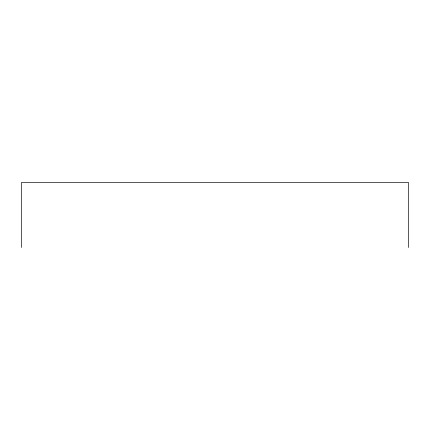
<?xml version="1.0" encoding="UTF-8"?>
<svg xmlns="http://www.w3.org/2000/svg" width="430" height="430" viewBox="0 0 430 430"><rect width="100%" height="100%" fill="white"/><g stroke="black" fill="none" stroke-linecap="round" stroke-linejoin="round"><path stroke-width="0.64" d="M408.5 247.519L408.5 182.481L21.5 182.481L21.5 247.519"/></g></svg>
